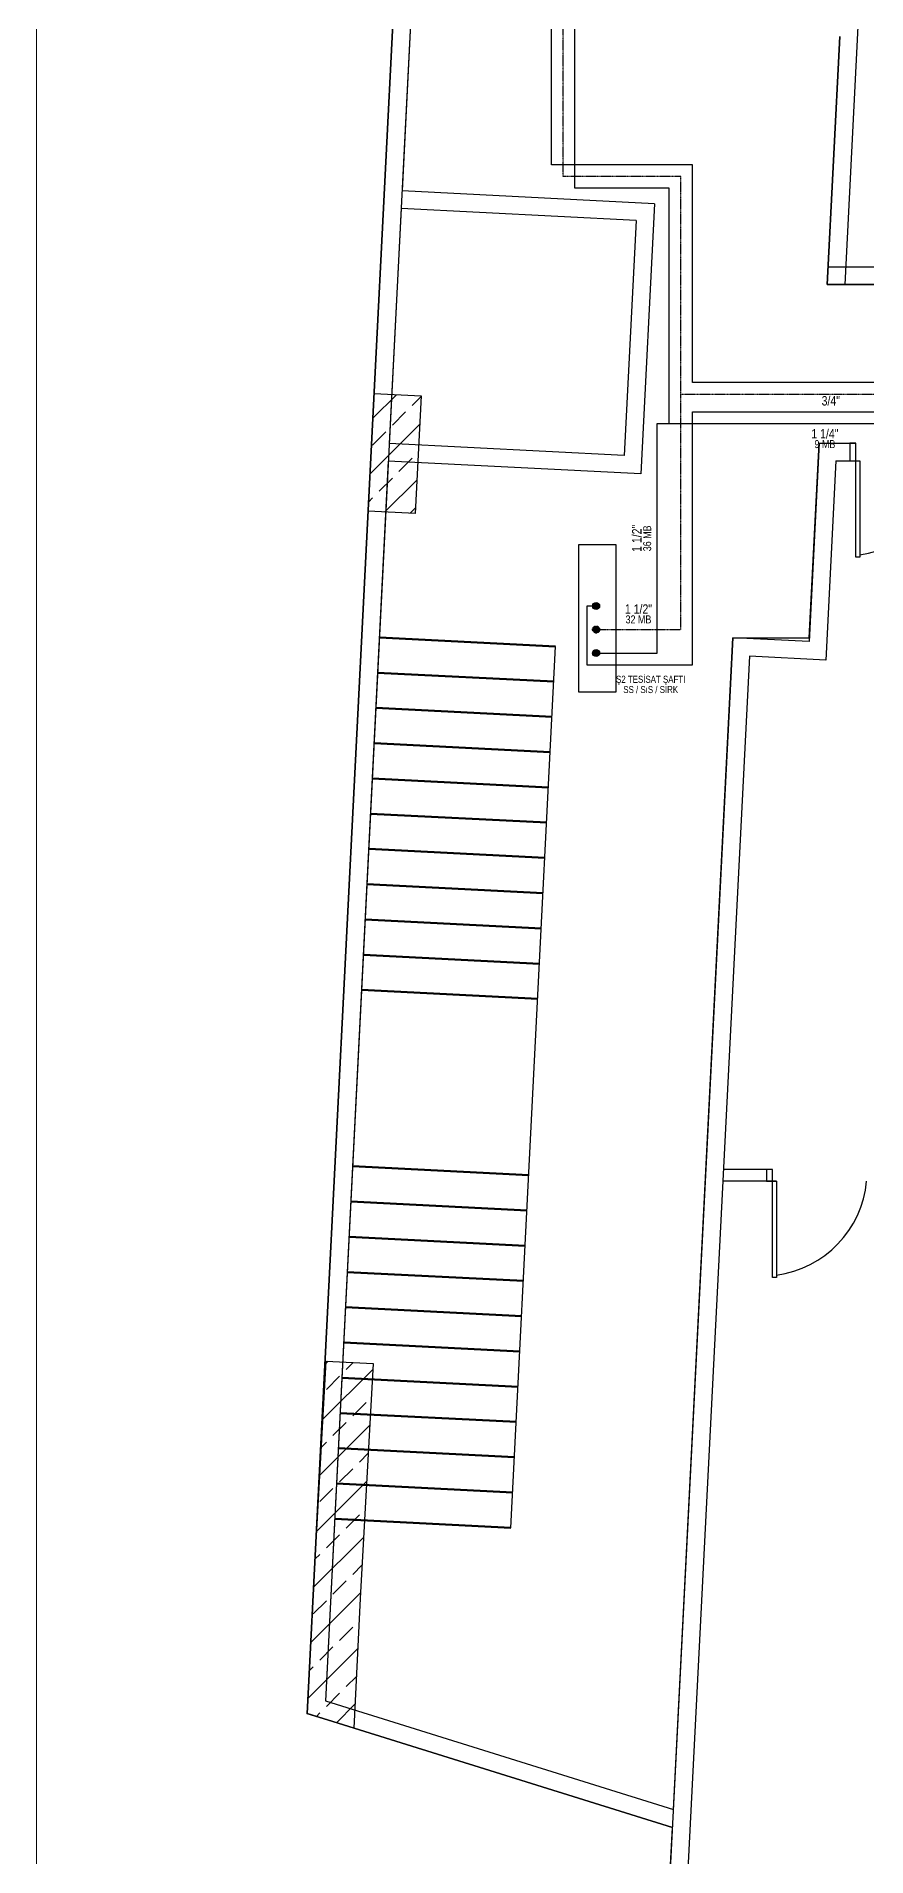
# Model space of a CAD drawing. Header units: centimetres. Extents: x 247996 to 315152, y -468471 to -440326.
# Drawn here: x 254534 to 255240, y -446903 to -445356 of the extents above; entities that cross this region are included whole.
import ezdxf
from ezdxf.enums import TextEntityAlignment as Align

# ---------------------------------------------------------------- set-up
doc = ezdxf.new("R2010")
doc.units = ezdxf.units.CM
doc.linetypes.add('0', pattern=[500, 500])
doc.linetypes.add('BASMA HATTI', pattern=[0.375, 0.25, -0.125])
for name, color, linetype, lineweight in [('SCOTT-ANTED', 144, 'CONTINUOUS', 0), ('SCOTT-MTY-SICAKSU-BORU', 1, 'BASMA HATTI', 30), ('SCOTT-MTY-SOGUKSU-BORU', 5, '0', 30), ('SCOTT-MTY-TEMIZSU-CAP', 101, 'CONTINUOUS', 30)]:
    doc.layers.add(name, color=color, linetype=linetype, lineweight=lineweight)
for name, color, linetype in [('SCOTT-MKDU0', 50, 'CONTINUOUS'), ('SCOTT-MTY-SIRKULASYON-BORU', 31, 'Continuous'), ('SCOTT-MTY-TES-SAFT', 8, 'Continuous')]:
    doc.layers.add(name, color=color, linetype=linetype)
doc.styles.add('ROTAS', font='arial.ttf')

# ---------------------------------------------------------------- blocks, each defined once
blk = doc.blocks.new('T-KOLON-T')
blk.add_hatch(color=7).paths.add_polyline_path([(3, 0), (2.8, 1.1), (2.1, 2.1), (1.1, 2.8), (0, 3), (-1.1, 2.8), (-2.1, 2.1), (-2.8, 1.1), (-3, 0), (-2.8, -1.1), (-2.1, -2.1), (-1.1, -2.8), (0, -3), (1.1, -2.8), (2.1, -2.1), (2.8, -1.1)])
blk.add_circle((0, 0), 3)
blk = doc.blocks.new('UHFGDUHGUFDGHD')
at = {"color": 3, "lineweight": 50}
for p, q in [((556704.4, 4532504.1), (556854.4, 4532504.1)), ((556704.4, 4532474.1), (556854.4, 4532474.1)), ((556704.4, 4532444.1), (556854.4, 4532444.1)), ((556704.4, 4532414.1), (556854.4, 4532414.1)), ((556704.4, 4532384.1), (556854.4, 4532384.1)), ((556704.4, 4532354.1), (556854.4, 4532354.1)), ((556704.4, 4532354.1), (556854.4, 4532354.1)), ((556704.4, 4532324.1), (556854.4, 4532324.1)), ((556704.4, 4532294.1), (556854.4, 4532294.1)), ((556704.4, 4532264.1), (556854.4, 4532264.1)), ((556704.4, 4532234.1), (556854.4, 4532234.1)), ((556704.4, 4532204.1), (556854.4, 4532204.1)), ((556704.4, 4532054.1), (556854.4, 4532054.1)), ((556704.4, 4532024.1), (556854.4, 4532024.1)), ((556704.4, 4531994.1), (556854.4, 4531994.1)), ((556704.4, 4531964.1), (556854.4, 4531964.1)), ((556704.4, 4531934.1), (556854.4, 4531934.1)), ((556704.4, 4531904.1), (556854.4, 4531904.1)), ((556704.4, 4531904.1), (556854.4, 4531904.1)), ((556704.4, 4531874.1), (556854.4, 4531874.1)), ((556704.4, 4531844.1), (556854.4, 4531844.1)), ((556704.4, 4531814.1), (556854.4, 4531814.1)), ((556704.4, 4531784.1), (556854.4, 4531784.1)), ((556704.4, 4531754.1), (556854.4, 4531754.1))]:
    blk.add_line(p, q, dxfattribs=at)

msp = doc.modelspace()

# ---------------------------------------------------------------- linework, layer by layer
at = {"layer": 'SCOTT-ANTED'}
msp.add_line((254534.2, -440326.5), (254534.2, -447826.5), dxfattribs=at)
at = {"layer": 'SCOTT-MKDU0', "color": 8, "ltscale": 0.03}
for p, q in [((254967.9, -443063.7), (254845, -445487.2)), ((254951.4, -443092.8), (254764.4, -446781.3)), ((254764.4, -446781.3), (254951.4, -443092.8)), ((254960.8, -443204.7), (254779.9, -446770.5)), ((255232.9, -445341.7), (255221.5, -445566.7)), ((255217.1, -445355.9), (255206.4, -445566.7)), ((255206.4, -445566.7), (255217.1, -445355.9)), ((255059.7, -445498.1), (254845, -445487.2)), ((254844.2, -445502.2), (254834.1, -445702)), ((255044, -445512.3), (254844.2, -445502.2)), ((255059.7, -445498.1), (255048.1, -445727.8)), ((255044, -445512.3), (255033.9, -445712.1)), ((255207.2, -445551.7), (256262.8, -445551.7)), ((255206.4, -445566.7), (255779.2, -445566.7)), ((255779.2, -445566.7), (255206.4, -445566.7)), ((254816.2, -445759.4), (254821.2, -445659.5)), ((254820.2, -445680.5), (254840.2, -445660.5)), ((254821.2, -445659.5), (254861.2, -445661.5)), ((254853.7, -445669.5), (254861.2, -445662)), ((254861.2, -445661.5), (254856.1, -445761.4)), ((254817.9, -445727.8), (254860, -445685.7)), ((254836.8, -445686.4), (254848, -445675.1)), ((254820, -445703.2), (254831.2, -445692)), ((255033.9, -445712.1), (254834.1, -445702)), ((255199.6, -445701.7), (255191, -445870.3)), ((255191.2, -445867), (255199.6, -445701.7)), ((255199.6, -445701.7), (255230.8, -445701.7)), ((255199.6, -445701.7), (255230.8, -445701.7)), ((254833.3, -445716.9), (254779.9, -446770.5)), ((255048.1, -445727.8), (254833.3, -445716.9)), ((254842.4, -445725.7), (254853.7, -445714.4)), ((255213.9, -445716.7), (255205.3, -445886)), ((255213.9, -445716.7), (255234.1, -445716.7)), ((254825.6, -445742.5), (254836.8, -445731.3)), ((254830.4, -445760.1), (254857.6, -445733)), ((254816.7, -445751.4), (254820, -445748.1)), ((254856.1, -445761.4), (254816.2, -445759.4)), ((254851.8, -445761.2), (254856.4, -445756.6)), ((255126.1, -445867), (255068.6, -447001.9)), ((255075.7, -446862.7), (255126.1, -445867)), ((255191, -445870.3), (255126.1, -445867)), ((255126.1, -445867), (255191.2, -445867)), ((254937.6, -446623.4), (254975.6, -445874.3)), ((255140.4, -445882.7), (255083.4, -447006.5)), ((255205.3, -445886), (255140.4, -445882.7)), ((255159.9, -446318.8), (255118.2, -446318.8)), ((255163.3, -446328.8), (255118.2, -446328.8)), ((254769.6, -446681.5), (254780.5, -446481.8)), ((254777.8, -446531.1), (254820.2, -446488.8)), ((254780.4, -446483.6), (254782.2, -446481.8)), ((254780.5, -446481.8), (254820.5, -446483.8)), ((254797.5, -446489), (254803.6, -446482.9)), ((254820.5, -446483.8), (254809.5, -446683.6)), ((254780.7, -446505.8), (254791.9, -446494.6)), ((254803.1, -446528.3), (254814.4, -446517)), ((254775.2, -446578.6), (254817.6, -446536.3)), ((254786.3, -446545.1), (254797.5, -446533.9)), ((254776.5, -446554.9), (254780.7, -446550.7)), ((254808.8, -446567.5), (254816.3, -446560)), ((254772.6, -446626.2), (254815, -446583.8)), ((254791.9, -446584.4), (254803.1, -446573.2)), ((254775.1, -446601.2), (254786.3, -446590)), ((254797.5, -446623.7), (254808.8, -446612.5)), ((254770, -446673.7), (254812.4, -446631.3)), ((254780.7, -446640.5), (254791.9, -446629.3)), ((254771.3, -446649.9), (254775.1, -446646.1)), ((254803.1, -446663), (254811.1, -446655)), ((254786.3, -446679.8), (254797.5, -446668.6)), ((254764.5, -446781.4), (254769.6, -446681.5)), ((254767.6, -446721), (254805.3, -446683.3)), ((254769.5, -446696.6), (254780.7, -446685.4)), ((254784.4, -446682.2), (254784.4, -446682.2)), ((254784.4, -446682.3), (254784.4, -446682.3)), ((254809.5, -446683.5), (254803.9, -446793.7)), ((254805.3, -446683.3), (254809.8, -446678.8)), ((254791.9, -446719.1), (254803.1, -446707.9)), ((254775.1, -446735.9), (254786.3, -446724.7)), ((254765.2, -446768.3), (254807.4, -446726.1)), ((254766.4, -446744.6), (254769.5, -446741.5)), ((254797.5, -446758.4), (254806.2, -446749.8)), ((254779.9, -446770.5), (255075.7, -446862.7)), ((254779.9, -446770.5), (255075.7, -446862.7)), ((254780.7, -446775.2), (254791.9, -446764)), ((254764.4, -446781.3), (255074.9, -446878.1)), ((255074.9, -446878.1), (254764.4, -446781.3)), ((254803.9, -446793.7), (254764.5, -446781.4)), ((254772.2, -446783.7), (254775.1, -446780.8)), ((254789.3, -446789.1), (254805, -446773.4)), ((255068.6, -447001.9), (255074.9, -446878.1))]:
    msp.add_line(p, q, dxfattribs=at)
for points in [[(255230.8, -445701.7), (255225.8, -445701.7), (255225.8, -445716.7), (255230.8, -445716.7), (255230.8, -445701.7)], [(255159.9, -446318.8), (255154.9, -446318.8), (255154.9, -446328.8), (255159.9, -446328.8), (255159.9, -446318.8)]]:
    msp.add_lwpolyline(points, dxfattribs=at)
for points in [[(255230.8, -445716.7), (255234.1, -445716.7), (255234.1, -445798.5), (255230.8, -445798.5)], [(255159.9, -446328.8), (255163.3, -446328.8), (255163.3, -446410.7), (255159.9, -446410.7)]]:
    msp.add_lwpolyline(points, close=True, dxfattribs=at)
for centre in [(255222.2, -445708.4), (255151.4, -446320.6)]:
    msp.add_arc(centre, 88.9, 277.6747, 354.6919, dxfattribs=at)
at = {"layer": 'SCOTT-MTY-SICAKSU-BORU'}
for points in [[(255082, -445660), (255082, -445475), (254982, -445475), (254982, -444195), (255167, -444195)], [(255010, -445860), (255082, -445860), (255082, -445660)], [(255082, -445660), (255367, -445660)]]:
    msp.add_lwpolyline(points, dxfattribs=at)
at = {"layer": 'SCOTT-MTY-SIRKULASYON-BORU'}
for points in [[(255327, -445650), (255092, -445650), (255092, -445465), (254972, -445465), (254972, -444185), (255182, -444185)], [(255010, -445840), (255002, -445840), (255002, -445890), (255092, -445890), (255092, -445675), (255327, -445675)]]:
    msp.add_lwpolyline(points, dxfattribs=at)
at = {"layer": 'SCOTT-MTY-SOGUKSU-BORU'}
for points in [[(255072, -445685), (255072, -445485), (254992, -445485), (254992, -444205), (255152, -444205)], [(255010, -445880), (255062, -445880), (255062, -445685), (255072, -445685)], [(255072, -445685), (255337, -445685)]]:
    msp.add_lwpolyline(points, dxfattribs=at)
at = {"layer": 'SCOTT-MTY-TES-SAFT'}
msp.add_lwpolyline([(254995, -445913), (255027, -445913), (255027, -445788), (254995, -445788)], close=True, dxfattribs=at)

# ---------------------------------------------------------------- block references
at = {"layer": 'SCOTT-MKDU0', "color": 8, "ltscale": 0.03, "rotation": 357.0978192426773}
msp.add_blockref('UHFGDUHGUFDGHD', (-530649.6, -4944371.1), dxfattribs=at)
at = {"layer": 'SCOTT-MTY-SICAKSU-BORU'}
msp.add_blockref('T-KOLON-T', (255010, -445860), dxfattribs=at)
at = {"layer": 'SCOTT-MTY-SIRKULASYON-BORU'}
msp.add_blockref('T-KOLON-T', (255010, -445840), dxfattribs=at)
at = {"layer": 'SCOTT-MTY-SOGUKSU-BORU'}
msp.add_blockref('T-KOLON-T', (255010, -445880), dxfattribs=at)

# ---------------------------------------------------------------- texts
at = {"layer": 'SCOTT-MTY-TEMIZSU-CAP', "style": 'ROTAS', "width": 0.8}
for s, height, p in [('3/4"', 8, (255209.5, -445665.6)), ('1 1/4"', 8, (255204.5, -445693.6)), ('9 MB', 6.8, (255204.5, -445702.4)), ('1 1/2"', 8, (255046, -445842.6)), ('32 MB', 6.8, (255046, -445851.4))]:
    msp.add_text(s, height=height, dxfattribs=at).set_placement(p, align=Align.MIDDLE_CENTER)
for s, height, p in [('1 1/2"', 8, (255044.6, -445782.5)), ('36 MB', 6.8, (255053.4, -445782.5))]:
    msp.add_text(s, height=height, rotation=90, dxfattribs=at).set_placement(p, align=Align.MIDDLE_CENTER)
at = {"layer": 'SCOTT-MTY-TES-SAFT', "style": 'ROTAS', "width": 0.8}
for s, p in [('Ş2 TESİSAT ŞAFTI', (255056.4, -445902.3)), ('SS / SıS / SİRK', (255056.4, -445911))]:
    msp.add_text(s, height=6, dxfattribs=at).set_placement(p, align=Align.MIDDLE_CENTER)

doc.saveas('drawing.dxf')
